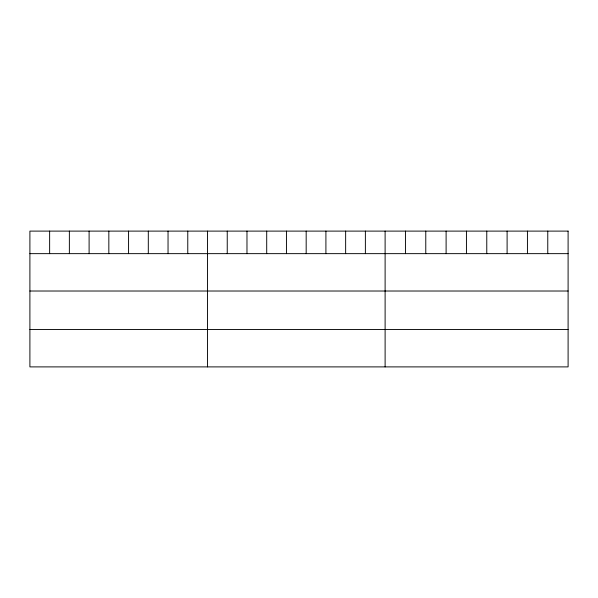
<?xml version="1.0" encoding="UTF-8"?>
<svg xmlns="http://www.w3.org/2000/svg" width="598" height="598" viewBox="0 0 598 598"><rect width="100%" height="100%" fill="white"/><g stroke="black" fill="none" stroke-linecap="round" stroke-linejoin="round"><path stroke-width="0.9" d="M29.9 253.649L568.1 253.649M29.9 291.017L568.1 291.017M29.9 329.52L568.1 329.52M547.768 231.105L547.768 253.649M527.436 231.105L527.436 253.649M507.104 231.105L507.104 253.649M486.772 231.105L486.772 253.649M466.44 231.105L466.44 253.649M446.108 231.105L446.108 253.649M425.776 231.105L425.776 253.649M405.444 231.105L405.444 253.649M385.112 231.105L385.112 366.895M365.378 231.105L365.378 253.649M345.644 231.105L345.644 253.649M325.91 231.105L325.91 253.649M306.176 231.105L306.176 253.649M286.442 231.105L286.442 253.649M266.708 231.105L266.708 253.649M246.974 231.105L246.974 253.649M227.24 231.105L227.24 253.649M207.506 231.105L207.506 366.895M187.772 231.105L187.772 253.649M168.038 231.105L168.038 253.649M148.304 231.105L148.304 253.649M128.57 231.105L128.57 253.649M108.836 231.105L108.836 253.649M89.102 231.105L89.102 253.649M69.368 231.105L69.368 253.649M49.634 231.105L49.634 253.649M568.1 231.105L29.9 231.105L29.9 366.895L568.1 366.895L568.1 231.105"/></g></svg>
